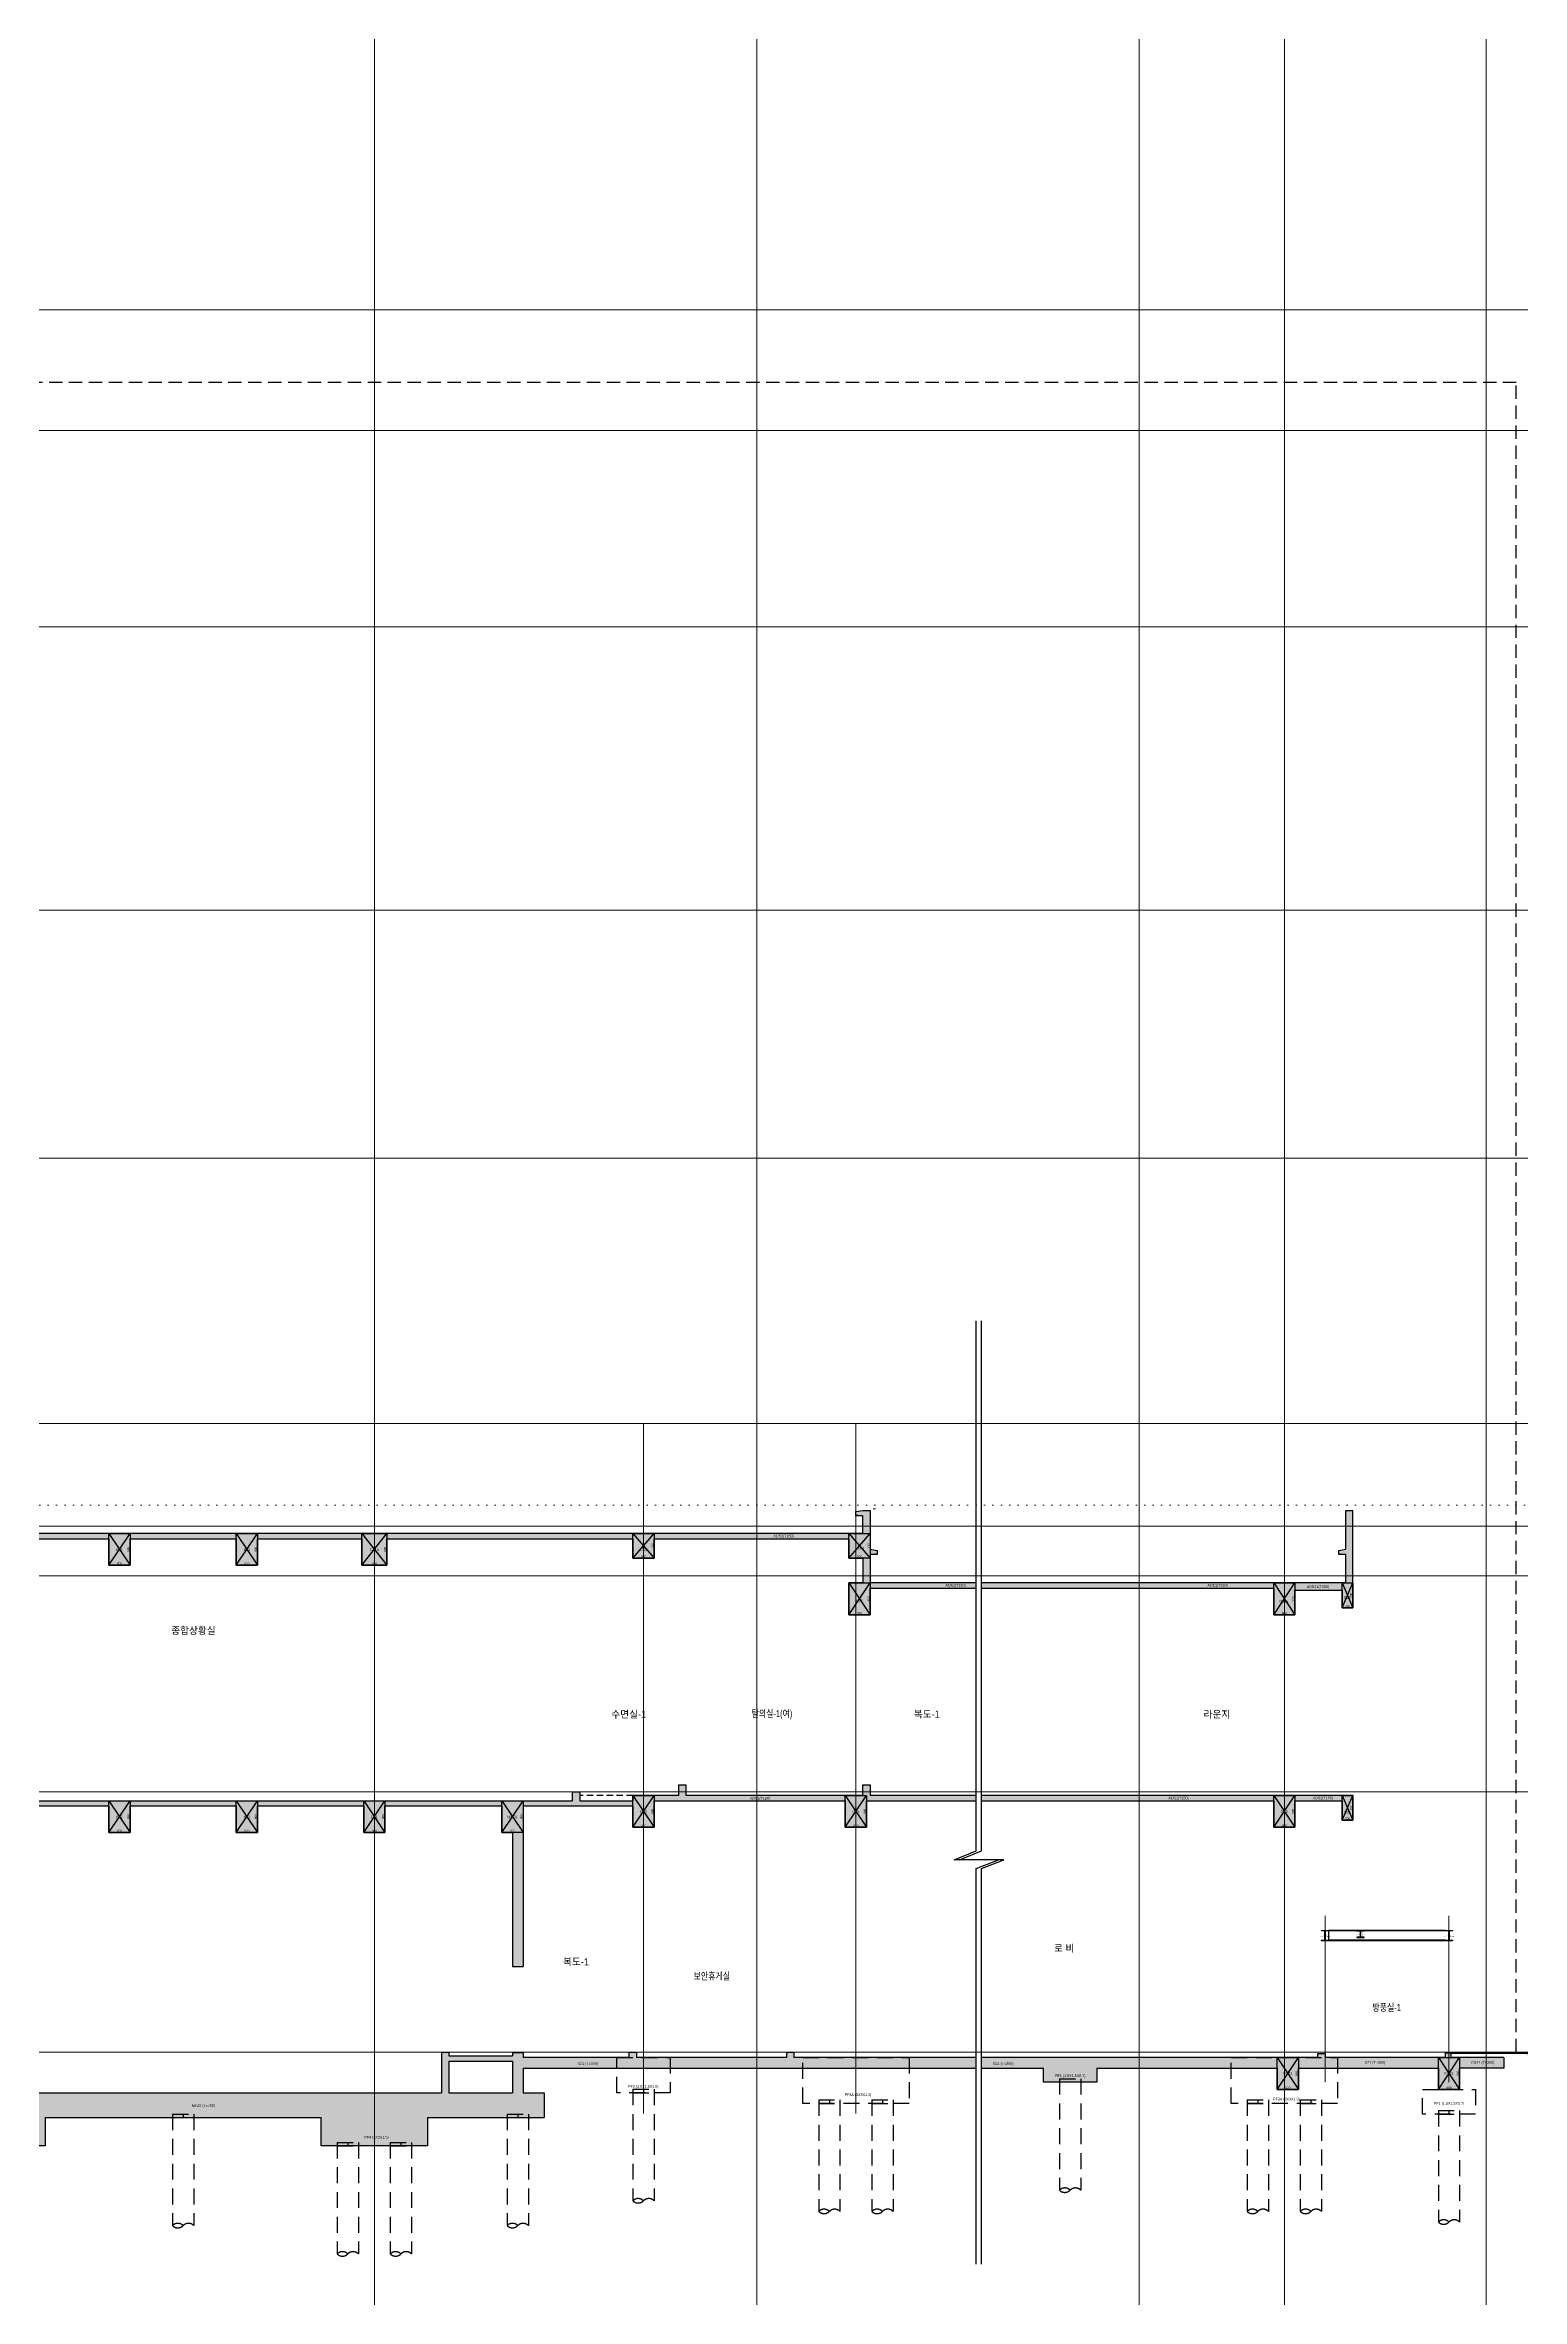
# Model space of a CAD drawing. Header units: millimetres. Extents: x 0 to 841000, y -242618 to -87908.
# Drawn here: x 539611 to 581321, y -208448 to -144799 of the extents above; entities that cross this region are included whole.
import ezdxf
from ezdxf.enums import TextEntityAlignment as Align

# ---------------------------------------------------------------- set-up
doc = ezdxf.new("R2010")
doc.units = ezdxf.units.MM
doc.header["$LTSCALE"] = 250
for name, pattern in [('DOT', [6.35, 0, -6.35]), ('H1', [1.5, 1, -0.5]), ('HID', [2.8, 1.8, -1]), ('HIDDEN', [9.525, 6.35, -3.175]), ('PHANTOM2', [31.75, 15.875, -3.175, 3.175, -3.175, 3.175, -3.175])]:
    doc.linetypes.add(name, pattern=pattern)
doc.layers.get('Defpoints').update_dxf_attribs({"color": 151})
for name, color, linetype in [('A-CON', 2, 'Continuous'), ('A-CON-HID', 4, 'HID'), ('A-SITE', 3, 'PHANTOM2'), ('A-SYM-LEAD', 4, 'Continuous'), ('BOUNDARY_추후 증축', 3, 'H1'), ('H-FIN-S', 136, 'Continuous'), ('구조SOLID', 253, 'Continuous'), ('기초', 5, 'HIDDEN'), ('철골_보', 3, 'Continuous')]:
    doc.layers.add(name, color=color, linetype=linetype)
for name, color, linetype, plot in [('AS-HIDLINE', 205, 'Continuous', False), ('NO-TEXT', 150, 'Continuous', False), ('NOPLOT', 191, 'Continuous', False)]:
    doc.layers.add(name, color=color, linetype=linetype, plot=plot)
doc.layers.add('CEN', color=1, linetype='Continuous', lineweight=9)
doc.styles.add('Gdim', font='Dotum.ttf')
doc.dimstyles.new('G-Xdim', dxfattribs={"dimscale": 30, "dimtxt": 2, "dimasz": 1, "dimexe": 1.2, "dimexo": 1.2, "dimgap": 0, "dimtad": 1, "dimdec": 1, "dimdsep": 46, "dimlunit": 6, "dimtxsty": 'Gdim', "dimcen": 1, "dimse1": 1, "dimse2": 1, "dimsd1": 1, "dimsd2": 1, "dimclrd": 1, "dimclre": 1, "dimclrt": 256, "dimadec": 0, "dimazin": 0, "dimtfac": 1, "dimtdec": 1, "dimtix": 1, "dimtmove": 2, "dimatfit": 1, "dimfxl": 2, "dimtolj": 1, "dimlwd": -1, "dimlwe": -1, "dimarcsym": 0})

# ---------------------------------------------------------------- blocks, each defined once
blk = doc.blocks.new('*D651')
at = {"layer": 'Defpoints', "color": 0, "linetype": 'Continuous', "transparency": 16777216}
for p in [(-600, -700), (0, -680), (0, -700)]:
    blk.add_point(p, dxfattribs=at)
at = {"layer": 'AS-HIDLINE', "linetype": 'Continuous', "transparency": 16777216, "insert": (-300, -650), "char_height": 60, "attachment_point": 5, "style": 'Gdim'}
blk.add_mtext('\\A1;600', dxfattribs=at)
blk = doc.blocks.new('*D652')
at = {"layer": 'Defpoints', "color": 0, "linetype": 'Continuous', "transparency": 16777216}
for p in [(0, 0), (-20, 0), (0, -700)]:
    blk.add_point(p, dxfattribs=at)
at = {"layer": 'AS-HIDLINE', "linetype": 'Continuous', "transparency": 16777216, "insert": (-50, -350), "char_height": 60, "attachment_point": 5, "rotation": 90, "style": 'Gdim'}
blk.add_mtext('\\A1;700', dxfattribs=at)
blk = doc.blocks.new('*D653')
at = {"layer": 'Defpoints', "color": 0, "linetype": 'Continuous', "transparency": 16777216}
for p in [(-300, -900), (300, -880), (300, -900)]:
    blk.add_point(p, dxfattribs=at)
at = {"layer": 'AS-HIDLINE', "linetype": 'Continuous', "transparency": 16777216, "insert": (0, -850), "char_height": 60, "attachment_point": 5, "style": 'Gdim'}
blk.add_mtext('\\A1;600', dxfattribs=at)
blk = doc.blocks.new('*D654')
at = {"layer": 'Defpoints', "color": 0, "linetype": 'Continuous', "transparency": 16777216}
for p in [(300, 0), (280, 0), (300, -900)]:
    blk.add_point(p, dxfattribs=at)
at = {"layer": 'AS-HIDLINE', "linetype": 'Continuous', "transparency": 16777216, "insert": (250, -450), "char_height": 60, "attachment_point": 5, "rotation": 90, "style": 'Gdim'}
blk.add_mtext('\\A1;900', dxfattribs=at)
blk = doc.blocks.new('*D375')
at = {"layer": 'Defpoints', "color": 0, "linetype": 'Continuous', "transparency": 16777216}
for p in [(-300, -700), (0, -680), (0, -700)]:
    blk.add_point(p, dxfattribs=at)
at = {"layer": 'AS-HIDLINE', "linetype": 'Continuous', "transparency": 16777216, "insert": (-150, -650), "char_height": 60, "attachment_point": 5, "style": 'Gdim'}
blk.add_mtext('\\A1;300', dxfattribs=at)
blk = doc.blocks.new('*D376')
at = {"layer": 'Defpoints', "color": 0, "linetype": 'Continuous', "transparency": 16777216}
for p in [(0, 0), (-20, 0), (0, -700)]:
    blk.add_point(p, dxfattribs=at)
at = {"layer": 'AS-HIDLINE', "linetype": 'Continuous', "transparency": 16777216, "insert": (-50, -350), "char_height": 60, "attachment_point": 5, "rotation": 90, "style": 'Gdim'}
blk.add_mtext('\\A1;700', dxfattribs=at)
blk = doc.blocks.new('*D655')
at = {"layer": 'Defpoints', "color": 0, "linetype": 'Continuous', "transparency": 16777216}
for p in [(-300, -700), (0, -680), (0, -700)]:
    blk.add_point(p, dxfattribs=at)
at = {"layer": 'AS-HIDLINE', "linetype": 'Continuous', "transparency": 16777216, "insert": (-150, -650), "char_height": 60, "attachment_point": 5, "style": 'Gdim'}
blk.add_mtext('\\A1;300', dxfattribs=at)
blk = doc.blocks.new('*D656')
at = {"layer": 'Defpoints', "color": 0, "linetype": 'Continuous', "transparency": 16777216}
for p in [(0, 0), (-20, 0), (0, -700)]:
    blk.add_point(p, dxfattribs=at)
at = {"layer": 'AS-HIDLINE', "linetype": 'Continuous', "transparency": 16777216, "insert": (-50, -350), "char_height": 60, "attachment_point": 5, "rotation": 90, "style": 'Gdim'}
blk.add_mtext('\\A1;700', dxfattribs=at)
blk = doc.blocks.new('*D329')
at = {"layer": 'Defpoints', "color": 0, "linetype": 'Continuous', "transparency": 16777216}
for p in [(-600, -900), (0, -880), (0, -900)]:
    blk.add_point(p, dxfattribs=at)
at = {"layer": 'AS-HIDLINE', "linetype": 'Continuous', "transparency": 16777216, "insert": (-300, -850), "char_height": 60, "attachment_point": 5, "style": 'Gdim'}
blk.add_mtext('\\A1;600', dxfattribs=at)
blk = doc.blocks.new('*D330')
at = {"layer": 'Defpoints', "color": 0, "linetype": 'Continuous', "transparency": 16777216}
for p in [(0, 0), (-20, 0), (0, -900)]:
    blk.add_point(p, dxfattribs=at)
at = {"layer": 'AS-HIDLINE', "linetype": 'Continuous', "transparency": 16777216, "insert": (-50, -450), "char_height": 60, "attachment_point": 5, "rotation": 90, "style": 'Gdim'}
blk.add_mtext('\\A1;900', dxfattribs=at)
blk = doc.blocks.new('*D637')
at = {"layer": 'Defpoints', "color": 0, "linetype": 'Continuous', "transparency": 16777216}
for p in [(-650, -900), (-50, -880), (-50, -900)]:
    blk.add_point(p, dxfattribs=at)
at = {"layer": 'AS-HIDLINE', "linetype": 'Continuous', "transparency": 16777216, "insert": (-350, -850), "char_height": 60, "attachment_point": 5, "style": 'Gdim'}
blk.add_mtext('\\A1;600', dxfattribs=at)
blk = doc.blocks.new('*D638')
at = {"layer": 'Defpoints', "color": 0, "linetype": 'Continuous', "transparency": 16777216}
for p in [(-50, 0), (-70, 0), (-50, -900)]:
    blk.add_point(p, dxfattribs=at)
at = {"layer": 'AS-HIDLINE', "linetype": 'Continuous', "transparency": 16777216, "insert": (-100, -450), "char_height": 60, "attachment_point": 5, "rotation": 90, "style": 'Gdim'}
blk.add_mtext('\\A1;900', dxfattribs=at)
blk = doc.blocks.new('*D639')
at = {"layer": 'Defpoints', "color": 0, "linetype": 'Continuous', "transparency": 16777216}
for p in [(-300, -900), (300, -880), (300, -900)]:
    blk.add_point(p, dxfattribs=at)
at = {"layer": 'AS-HIDLINE', "linetype": 'Continuous', "transparency": 16777216, "insert": (0, -850), "char_height": 60, "attachment_point": 5, "style": 'Gdim'}
blk.add_mtext('\\A1;600', dxfattribs=at)
blk = doc.blocks.new('*D640')
at = {"layer": 'Defpoints', "color": 0, "linetype": 'Continuous', "transparency": 16777216}
for p in [(300, 0), (280, 0), (300, -900)]:
    blk.add_point(p, dxfattribs=at)
at = {"layer": 'AS-HIDLINE', "linetype": 'Continuous', "transparency": 16777216, "insert": (250, -450), "char_height": 60, "attachment_point": 5, "rotation": 90, "style": 'Gdim'}
blk.add_mtext('\\A1;900', dxfattribs=at)
blk = doc.blocks.new('*D641')
at = {"layer": 'Defpoints', "color": 0, "linetype": 'Continuous', "transparency": 16777216}
for p in [(-650, -900), (-50, -880), (-50, -900)]:
    blk.add_point(p, dxfattribs=at)
at = {"layer": 'AS-HIDLINE', "linetype": 'Continuous', "transparency": 16777216, "insert": (-350, -850), "char_height": 60, "attachment_point": 5, "style": 'Gdim'}
blk.add_mtext('\\A1;600', dxfattribs=at)
blk = doc.blocks.new('*D642')
at = {"layer": 'Defpoints', "color": 0, "linetype": 'Continuous', "transparency": 16777216}
for p in [(-50, 0), (-70, 0), (-50, -900)]:
    blk.add_point(p, dxfattribs=at)
at = {"layer": 'AS-HIDLINE', "linetype": 'Continuous', "transparency": 16777216, "insert": (-100, -450), "char_height": 60, "attachment_point": 5, "rotation": 90, "style": 'Gdim'}
blk.add_mtext('\\A1;900', dxfattribs=at)
blk = doc.blocks.new('*D643')
at = {"layer": 'Defpoints', "color": 0, "linetype": 'Continuous', "transparency": 16777216}
for p in [(-600, -900), (100, -880), (100, -900)]:
    blk.add_point(p, dxfattribs=at)
at = {"layer": 'AS-HIDLINE', "linetype": 'Continuous', "transparency": 16777216, "insert": (-250, -850), "char_height": 60, "attachment_point": 5, "style": 'Gdim'}
blk.add_mtext('\\A1;700', dxfattribs=at)
blk = doc.blocks.new('*D644')
at = {"layer": 'Defpoints', "color": 0, "linetype": 'Continuous', "transparency": 16777216}
for p in [(100, 0), (80, 0), (100, -900)]:
    blk.add_point(p, dxfattribs=at)
at = {"layer": 'AS-HIDLINE', "linetype": 'Continuous', "transparency": 16777216, "insert": (50, -450), "char_height": 60, "attachment_point": 5, "rotation": 90, "style": 'Gdim'}
blk.add_mtext('\\A1;900', dxfattribs=at)
blk = doc.blocks.new('*D645')
at = {"layer": 'Defpoints', "color": 0, "linetype": 'Continuous', "transparency": 16777216}
for p in [(-600, -700), (0, -680), (0, -700)]:
    blk.add_point(p, dxfattribs=at)
at = {"layer": 'AS-HIDLINE', "linetype": 'Continuous', "transparency": 16777216, "insert": (-300, -650), "char_height": 60, "attachment_point": 5, "style": 'Gdim'}
blk.add_mtext('\\A1;600', dxfattribs=at)
blk = doc.blocks.new('*D646')
at = {"layer": 'Defpoints', "color": 0, "linetype": 'Continuous', "transparency": 16777216}
for p in [(0, 0), (-20, 0), (0, -700)]:
    blk.add_point(p, dxfattribs=at)
at = {"layer": 'AS-HIDLINE', "linetype": 'Continuous', "transparency": 16777216, "insert": (-50, -350), "char_height": 60, "attachment_point": 5, "rotation": 90, "style": 'Gdim'}
blk.add_mtext('\\A1;700', dxfattribs=at)
blk = doc.blocks.new('파일')
at = {"layer": 'NOPLOT', "linetype": 'HID'}
blk.add_line((71, 790, 0), (671, 790, 0), dxfattribs=at)
at = {"layer": 'NOPLOT'}
blk.add_line((371, 890, 0), (371, 790, 0), dxfattribs=at)
at = {"layer": '기초', "linetype": 'HID'}
for p, q in [((71, 890, 0), (671, 890, 0)), ((71, 890, 0), (71, -2258, 0)), ((671, 890, 0), (671, -2258, 0))]:
    blk.add_line(p, q, dxfattribs=at)
for centre, start, end in [((221, -2408, 0), 45, 135), ((221, -2108, 0), 225, 315), ((521, -2408, 0), 45, 135)]:
    blk.add_arc(centre, 212, start, end, dxfattribs=at)
blk = doc.blocks.new('*U145')
blk.add_lwpolyline([(-22, 12, 0.414214), (-4, 30), (-4, 264, 0.414214), (-22, 282), (-100, 282), (-100, 294), (100, 294), (100, 282), (22, 282, 0.414214), (4, 264), (4, 30, 0.414214), (22, 12), (100, 12), (100, 0), (-100, 0), (-100, 12)], format="xyb", close=True)
blk = doc.blocks.new('*U144')
blk.add_lwpolyline([(-22, 12, 0.414214), (-4, 30), (-4, 264, 0.414214), (-22, 282), (-100, 282), (-100, 294), (100, 294), (100, 282), (22, 282, 0.414214), (4, 264), (4, 30, 0.414214), (22, 12), (100, 12), (100, 0), (-100, 0), (-100, 12)], format="xyb", close=True)
blk = doc.blocks.new('*U140')
blk.add_lwpolyline([(17, 12, -0.414214), (4, 25), (4, 175, -0.414214), (17, 188), (100, 188), (100, 200), (-100, 200), (-100, 188), (-17, 188, -0.414214), (-4, 175), (-4, 25, -0.414214), (-17, 12), (-100, 12), (-100, 0), (100, 0), (100, 12)], format="xyb", close=True)
blk = doc.blocks.new('*U273')
at = {"layer": 'AS-HIDLINE', "linetype": 'Continuous'}
for p, q in [((-600, -700), (0, 0)), ((-600, 0), (0, -700))]:
    blk.add_line(p, q, dxfattribs=at)
blk.add_lwpolyline([(-600, -700), (-600, 0), (0, 0), (0, -700)], close=True, dxfattribs=at)
dim = blk.add_linear_dim(base=(-19.87, 0), p1=(0, -700), p2=(0, 0), angle=90, dimstyle='G-Xdim', override={"dimtxsty": 'Gdim'}, dxfattribs=at)
dim.commit()
dim.dimension.update_dxf_attribs({"geometry": '*D652', "text_midpoint": (-49.91, -350)})
dim = blk.add_linear_dim(base=(0, -680.06), p1=(-600, -700), p2=(0, -700), dimstyle='G-Xdim', override={"dimtxsty": 'Gdim'}, dxfattribs=at)
dim.commit()
dim.dimension.update_dxf_attribs({"geometry": '*D651', "text_midpoint": (-300, -650.02)})
blk = doc.blocks.new('*U274')
at = {"layer": 'AS-HIDLINE', "linetype": 'Continuous'}
for p, q in [((-300, -900), (300, 0)), ((-300, 0), (300, -900))]:
    blk.add_line(p, q, dxfattribs=at)
blk.add_lwpolyline([(-300, -900), (-300, 0), (300, 0), (300, -900)], close=True, dxfattribs=at)
dim = blk.add_linear_dim(base=(280.13, 0), p1=(300, -900), p2=(300, 0), angle=90, dimstyle='G-Xdim', override={"dimtxsty": 'Gdim'}, dxfattribs=at)
dim.commit()
dim.dimension.update_dxf_attribs({"geometry": '*D654', "text_midpoint": (250.09, -450)})
dim = blk.add_linear_dim(base=(300, -880.06), p1=(-300, -900), p2=(300, -900), dimstyle='G-Xdim', override={"dimtxsty": 'Gdim'}, dxfattribs=at)
dim.commit()
dim.dimension.update_dxf_attribs({"geometry": '*D653', "text_midpoint": (0, -850.02)})
blk = doc.blocks.new('*U130')
at = {"layer": 'AS-HIDLINE', "linetype": 'Continuous'}
for p, q in [((-300, -700), (0, 0)), ((-300, 0), (0, -700))]:
    blk.add_line(p, q, dxfattribs=at)
blk.add_lwpolyline([(-300, -700), (-300, 0), (0, 0), (0, -700)], close=True, dxfattribs=at)
dim = blk.add_linear_dim(base=(-19.87, 0), p1=(0, -700), p2=(0, 0), angle=90, dimstyle='G-Xdim', override={"dimtxsty": 'Gdim'}, dxfattribs=at)
dim.commit()
dim.dimension.update_dxf_attribs({"geometry": '*D376', "text_midpoint": (-49.91, -350)})
dim = blk.add_linear_dim(base=(0, -680.06), p1=(-300, -700), p2=(0, -700), dimstyle='G-Xdim', override={"dimtxsty": 'Gdim'}, dxfattribs=at)
dim.commit()
dim.dimension.update_dxf_attribs({"geometry": '*D375', "text_midpoint": (-150, -650.02)})
blk = doc.blocks.new('*U275')
at = {"layer": 'AS-HIDLINE', "linetype": 'Continuous'}
for p, q in [((-300, -700), (0, 0)), ((-300, 0), (0, -700))]:
    blk.add_line(p, q, dxfattribs=at)
blk.add_lwpolyline([(-300, -700), (-300, 0), (0, 0), (0, -700)], close=True, dxfattribs=at)
dim = blk.add_linear_dim(base=(-19.87, 0), p1=(0, -700), p2=(0, 0), angle=90, dimstyle='G-Xdim', override={"dimtxsty": 'Gdim'}, dxfattribs=at)
dim.commit()
dim.dimension.update_dxf_attribs({"geometry": '*D656', "text_midpoint": (-49.91, -350)})
dim = blk.add_linear_dim(base=(0, -680.06), p1=(-300, -700), p2=(0, -700), dimstyle='G-Xdim', override={"dimtxsty": 'Gdim'}, dxfattribs=at)
dim.commit()
dim.dimension.update_dxf_attribs({"geometry": '*D655', "text_midpoint": (-150, -650.02)})
blk = doc.blocks.new('*U107')
at = {"layer": 'AS-HIDLINE', "linetype": 'Continuous'}
for p, q in [((-600, -900), (0, 0)), ((-600, 0), (0, -900))]:
    blk.add_line(p, q, dxfattribs=at)
blk.add_lwpolyline([(-600, -900), (-600, 0), (0, 0), (0, -900)], close=True, dxfattribs=at)
dim = blk.add_linear_dim(base=(-19.87, 0), p1=(0, -900), p2=(0, 0), angle=90, dimstyle='G-Xdim', override={"dimtxsty": 'Gdim'}, dxfattribs=at)
dim.commit()
dim.dimension.update_dxf_attribs({"geometry": '*D330', "text_midpoint": (-49.91, -450)})
dim = blk.add_linear_dim(base=(0, -880.06), p1=(-600, -900), p2=(0, -900), dimstyle='G-Xdim', override={"dimtxsty": 'Gdim'}, dxfattribs=at)
dim.commit()
dim.dimension.update_dxf_attribs({"geometry": '*D329', "text_midpoint": (-300, -850.02)})
blk = doc.blocks.new('*U266')
at = {"layer": 'AS-HIDLINE', "linetype": 'Continuous'}
for p, q in [((-650, -900), (-50, 0)), ((-650, 0), (-50, -900))]:
    blk.add_line(p, q, dxfattribs=at)
blk.add_lwpolyline([(-650, -900), (-650, 0), (-50, 0), (-50, -900)], close=True, dxfattribs=at)
dim = blk.add_linear_dim(base=(-69.87, 0), p1=(-50, -900), p2=(-50, 0), angle=90, dimstyle='G-Xdim', override={"dimtxsty": 'Gdim'}, dxfattribs=at)
dim.commit()
dim.dimension.update_dxf_attribs({"geometry": '*D638', "text_midpoint": (-99.91, -450)})
dim = blk.add_linear_dim(base=(-50, -880.06), p1=(-650, -900), p2=(-50, -900), dimstyle='G-Xdim', override={"dimtxsty": 'Gdim'}, dxfattribs=at)
dim.commit()
dim.dimension.update_dxf_attribs({"geometry": '*D637', "text_midpoint": (-350, -850.02)})
blk = doc.blocks.new('*U267')
at = {"layer": 'AS-HIDLINE', "linetype": 'Continuous'}
for p, q in [((-300, -900), (300, 0)), ((-300, 0), (300, -900))]:
    blk.add_line(p, q, dxfattribs=at)
blk.add_lwpolyline([(-300, -900), (-300, 0), (300, 0), (300, -900)], close=True, dxfattribs=at)
dim = blk.add_linear_dim(base=(280.13, 0), p1=(300, -900), p2=(300, 0), angle=90, dimstyle='G-Xdim', override={"dimtxsty": 'Gdim'}, dxfattribs=at)
dim.commit()
dim.dimension.update_dxf_attribs({"geometry": '*D640', "text_midpoint": (250.09, -450)})
dim = blk.add_linear_dim(base=(300, -880.06), p1=(-300, -900), p2=(300, -900), dimstyle='G-Xdim', override={"dimtxsty": 'Gdim'}, dxfattribs=at)
dim.commit()
dim.dimension.update_dxf_attribs({"geometry": '*D639', "text_midpoint": (0, -850.02)})
blk = doc.blocks.new('*U268')
at = {"layer": 'AS-HIDLINE', "linetype": 'Continuous'}
for p, q in [((-650, -900), (-50, 0)), ((-650, 0), (-50, -900))]:
    blk.add_line(p, q, dxfattribs=at)
blk.add_lwpolyline([(-650, -900), (-650, 0), (-50, 0), (-50, -900)], close=True, dxfattribs=at)
dim = blk.add_linear_dim(base=(-69.87, 0), p1=(-50, -900), p2=(-50, 0), angle=90, dimstyle='G-Xdim', override={"dimtxsty": 'Gdim'}, dxfattribs=at)
dim.commit()
dim.dimension.update_dxf_attribs({"geometry": '*D642', "text_midpoint": (-99.91, -450)})
dim = blk.add_linear_dim(base=(-50, -880.06), p1=(-650, -900), p2=(-50, -900), dimstyle='G-Xdim', override={"dimtxsty": 'Gdim'}, dxfattribs=at)
dim.commit()
dim.dimension.update_dxf_attribs({"geometry": '*D641', "text_midpoint": (-350, -850.02)})
blk = doc.blocks.new('*U269')
at = {"layer": 'AS-HIDLINE', "linetype": 'Continuous'}
for p, q in [((-600, -900), (100, 0)), ((-600, 0), (100, -900))]:
    blk.add_line(p, q, dxfattribs=at)
blk.add_lwpolyline([(-600, -900), (-600, 0), (100, 0), (100, -900)], close=True, dxfattribs=at)
dim = blk.add_linear_dim(base=(80.13, 0), p1=(100, -900), p2=(100, 0), angle=90, dimstyle='G-Xdim', override={"dimtxsty": 'Gdim'}, dxfattribs=at)
dim.commit()
dim.dimension.update_dxf_attribs({"geometry": '*D644', "text_midpoint": (50.09, -450)})
dim = blk.add_linear_dim(base=(100, -880.06), p1=(-600, -900), p2=(100, -900), dimstyle='G-Xdim', override={"dimtxsty": 'Gdim'}, dxfattribs=at)
dim.commit()
dim.dimension.update_dxf_attribs({"geometry": '*D643', "text_midpoint": (-250, -850.02)})
blk = doc.blocks.new('*U270')
at = {"layer": 'AS-HIDLINE', "linetype": 'Continuous'}
for p, q in [((-600, -700), (0, 0)), ((-600, 0), (0, -700))]:
    blk.add_line(p, q, dxfattribs=at)
blk.add_lwpolyline([(-600, -700), (-600, 0), (0, 0), (0, -700)], close=True, dxfattribs=at)
dim = blk.add_linear_dim(base=(-19.87, 0), p1=(0, -700), p2=(0, 0), angle=90, dimstyle='G-Xdim', override={"dimtxsty": 'Gdim'}, dxfattribs=at)
dim.commit()
dim.dimension.update_dxf_attribs({"geometry": '*D646', "text_midpoint": (-49.91, -350)})
dim = blk.add_linear_dim(base=(0, -680.06), p1=(-600, -700), p2=(0, -700), dimstyle='G-Xdim', override={"dimtxsty": 'Gdim'}, dxfattribs=at)
dim.commit()
dim.dimension.update_dxf_attribs({"geometry": '*D645', "text_midpoint": (-300, -650.02)})

msp = doc.modelspace()

# ---------------------------------------------------------------- hatches: boundary and pattern name
at = {"layer": '구조SOLID'}
h = msp.add_hatch(color=253, dxfattribs=at)
h.dxf.hatch_style = 1
h.paths.add_polyline_path([(542010.662, -186979.481), (545010.662, -186979.481), (545010.662, -187729.481), (545610.662, -187729.481), (545610.662, -186979.481), (548560.662, -186979.481), (548560.662, -187729.481), (549260.662, -187729.481), (549260.662, -186979.481), (556210.662, -186979.481), (556210.662, -187529.481), (556810.662, -187529.481), (556810.662, -186979.481), (562310.662, -186979.481), (562310.662, -187529.481), (562710.662, -187529.481), (562710.662, -188229.481), (562310.662, -188229.481), (562310.662, -189129.481), (562910.662, -189129.481), (562910.662, -188379.481), (565910.661, -188379.481), (565910.661, -188229.481), (562910.662, -188229.481), (562910.662, -187429.481), (563065.662, -187429.481), (563065.662, -187414.481), (563080.662, -187414.481), (563080.662, -187429.481), (563110.662, -187429.481), (563110.662, -187309.481), (562910.662, -187279.481), (562910.662, -186179.481), (562710.662, -186179.481), (562510.662, -186209.481), (562510.662, -186329.481), (562540.662, -186329.481), (562540.662, -186314.481), (562555.662, -186314.481), (562555.662, -186329.481), (562710.662, -186329.481), (562710.662, -186829.481), (527510.662, -186829.481), (527510.662, -186979.481), (530610.662, -186979.481), (530610.662, -187729.481), (531210.662, -187729.481), (531210.662, -186979.481), (534210.662, -186979.481), (534210.662, -187729.481), (534810.662, -187729.481), (534810.662, -186979.481), (537810.662, -186979.481), (537810.662, -187729.481), (538410.662, -187729.481), (538410.662, -186979.481), (541410.662, -186979.481), (541410.662, -187729.481), (542010.662, -187729.481)])
h = msp.add_hatch(color=253, dxfattribs=at)
h.dxf.hatch_style = 1
h.paths.add_polyline_path([(574910.662, -188429.481), (576245.662, -188429.481), (576245.662, -188929.481), (576545.661, -188929.481), (576545.662, -186179.481), (576345.662, -186179.481), (576345.662, -187279.481), (576145.662, -187309.481), (576145.662, -187429.481), (576175.662, -187429.481), (576175.662, -187414.481), (576190.662, -187414.481), (576190.662, -187429.481), (576345.662, -187429.481), (576345.662, -188229.481), (566060.661, -188229.481), (566060.661, -188379.481), (574310.662, -188379.481), (574310.662, -189129.481), (574910.662, -189129.481)])
h = msp.add_hatch(color=253, dxfattribs=at)
h.dxf.hatch_style = 1
h.paths.add_polyline_path([(518010.662, -203329.481), (525810.662, -203329.481), (525810.662, -204129.481), (528810.662, -204129.481), (528810.662, -203329.481), (536610.662, -203329.481), (536610.662, -204129.481), (539610.662, -204129.481), (539610.662, -203329.481), (547410.662, -203329.481), (547410.662, -204129.481), (550410.662, -204129.481), (550410.662, -203329.481), (553710.662, -203329.481), (553710.662, -202629.481), (553110.662, -202629.481), (553110.661, -201929.481), (565910.661, -201929.481), (565910.661, -201629.481), (560760.662, -201629.481), (560760.662, -201479.481), (560560.662, -201479.481), (560560.662, -201629.481), (556310.662, -201629.481), (556310.662, -201479.481), (556110.662, -201479.481), (556110.662, -201629.481), (553110.662, -201629.481), (553110.662, -201494.481), (552810.662, -201494.481), (552810.662, -201579.481), (551010.662, -201579.481), (551010.662, -201479.481), (550810.662, -201479.481), (550810.662, -202629.481), (513110.662, -202629.481), (513110.662, -194979.481), (516210.662, -194979.481), (516210.662, -195179.481), (516810.662, -195179.481), (516810.662, -194429.481), (519810.662, -194429.481), (519810.662, -195179.481), (520410.662, -195179.481), (520410.662, -194429.481), (523410.662, -194429.481), (523410.662, -195179.481), (524010.662, -195179.481), (524010.662, -194429.481), (527010.662, -194429.481), (527010.662, -195179.481), (527610.662, -195179.481), (527610.662, -194429.481), (530610.662, -194429.481), (530610.662, -195179.481), (531210.662, -195179.481), (531210.662, -194529.481), (534210.662, -194529.481), (534210.662, -195279.481), (534810.662, -195279.481), (534810.662, -194529.481), (537810.662, -194529.481), (537810.662, -195279.481), (538410.662, -195279.481), (538410.662, -194529.481), (541410.662, -194529.481), (541410.662, -195279.481), (542010.662, -195279.481), (542010.662, -194529.481), (545010.662, -194529.481), (545010.662, -195279.481), (545610.662, -195279.481), (545610.662, -194529.481), (548610.662, -194529.481), (548610.662, -195279.481), (549210.662, -195279.481), (549210.662, -194529.481), (552510.662, -194529.481), (552510.662, -195279.481), (552810.662, -195279.481), (552810.662, -199064.481), (553110.662, -199064.481), (553110.662, -194529.481), (556210.662, -194529.481), (556210.662, -195129.481), (556810.662, -195129.481), (556810.662, -194379.481), (562210.662, -194379.481), (562210.662, -195129.481), (562810.662, -195129.481), (562810.662, -194379.481), (565910.661, -194379.481), (565910.661, -194229.481), (562910.662, -194229.481), (562910.662, -193929.481), (562710.662, -193929.481), (562710.662, -194229.481), (557710.662, -194229.481), (557710.662, -193929.481), (557510.662, -193929.481), (557510.662, -194229.481), (556210.662, -194229.481), (556210.662, -194379.481), (554710.676, -194379.481), (554710.676, -194129.48), (554510.676, -194129.481), (554510.676, -194379.481), (531210.662, -194379.481), (531210.662, -194129.481), (531010.662, -194129.481), (531010.662, -194279.481), (528010.662, -194279.481), (528010.662, -194129.481), (527810.662, -194129.481), (527810.662, -194279.481), (527610.662, -194279.481), (515360.661, -194279.481), (515360.661, -194179.481), (515210.661, -194179.481), (515210.661, -194829.481), (495710.662, -194829.481), (495710.662, -194329.481), (495865.662, -194329.481), (495865.662, -194314.481), (495910.662, -194209.481), (495710.662, -194179.481), (495710.662, -192779.481), (495510.662, -192779.481), (495510.662, -196149.481), (495760.662, -196149.481), (495760.662, -195729.481), (496110.662, -195729.481), (496110.662, -194979.481), (498460.662, -194979.481), (498460.662, -195729.481), (499060.662, -195729.481), (499060.662, -194979.481), (501430.532, -194979.481), (501430.532, -195729.481), (502030.532, -195729.481), (502030.532, -194979.481), (505410.662, -194979.481), (505410.662, -195729.481), (506010.662, -195729.481), (506010.662, -194979.481), (509010.662, -194979.481), (509010.662, -195729.481), (509610.662, -195729.481), (509610.662, -194979.481), (512510.662, -194979.481), (512510.662, -195729.481), (512810.662, -195729.481), (512810.662, -201629.481), (507960.662, -201629.481), (507960.662, -201479.481), (507810.662, -201479.481), (507810.662, -202429.481), (495160.662, -202429.481), (495160.662, -203429.481), (496660.662, -203429.481), (496660.662, -203129.481), (504960.662, -203129.481), (504960.662, -203429.481), (506460.662, -203429.481), (506460.662, -203129.481), (508710.662, -203129.481), (508710.662, -202429.481), (508110.662, -202429.481), (508110.662, -201929.481), (512810.662, -201929.481), (512810.662, -202629.481), (512210.662, -202629.481), (512210.662, -203329.481), (515010.662, -203329.481), (515010.662, -204129.481), (518010.662, -204129.481)])
h.paths.add_polyline_path([(516210.662, -194829.481), (515360.661, -194829.481), (515360.661, -194429.481), (516210.662, -194429.481)], flags=16)
h.paths.add_polyline_path([(551010.662, -202629.481), (551010.662, -201729.481), (552810.662, -201729.481), (552810.662, -202629.481)], flags=16)
h = msp.add_hatch(color=253, dxfattribs=at)
h.dxf.hatch_style = 1
h.paths.add_polyline_path([(574910.662, -194379.481), (576245.662, -194379.481), (576245.662, -194929.481), (576545.662, -194929.481), (576545.662, -194229.481), (566060.661, -194229.481), (566060.661, -194379.481), (574310.662, -194379.481), (574310.662, -195129.481), (574910.662, -195129.481)])
h = msp.add_hatch(color=253, dxfattribs=at)
h.dxf.hatch_style = 1
h.paths.add_polyline_path([(569310.662, -201929.481), (574410.662, -201929.481), (574410.662, -202529.481), (575010.662, -202529.481), (575010.662, -201929.481), (578960.662, -201929.481), (578960.662, -202529.481), (579560.662, -202529.481), (579560.662, -201929.481), (580810.662, -201929.481), (580810.662, -201629.481), (579310.662, -201629.481), (579310.662, -201494.481), (579160.662, -201494.481), (579160.662, -201629.481), (575760.662, -201629.481), (575760.662, -201519.481), (575560.662, -201519.481), (575560.662, -201629.481), (566060.661, -201629.481), (566060.661, -201929.481), (567810.662, -201929.481), (567810.662, -202329.481), (569310.662, -202329.481)])

# ---------------------------------------------------------------- linework, layer by layer
at = {"layer": 'A-CON'}
for p, q in [((576545.661, -188929.481), (576545.662, -186179.481)), ((562710.662, -186829.481), (527110.662, -186829.481)), ((538410.662, -186979.481), (541410.662, -186979.481)), ((541410.662, -186979.481), (541410.662, -187729.481)), ((542010.662, -187729.481), (542010.662, -186979.481)), ((542010.662, -186979.481), (545010.662, -186979.481)), ((545010.662, -186979.481), (545010.662, -187729.481)), ((545610.662, -187729.481), (545610.662, -186979.481)), ((545610.662, -186979.481), (548560.662, -186979.481)), ((548560.662, -186979.481), (548560.662, -187729.481)), ((549260.662, -187729.481), (549260.662, -186979.481)), ((549260.662, -186979.481), (556210.662, -186979.481)), ((556210.662, -186979.481), (556210.662, -187529.481)), ((556810.662, -187529.481), (556810.662, -186979.481)), ((556810.662, -186979.481), (562310.662, -186979.481)), ((562310.662, -186979.481), (562310.662, -187529.481)), ((541410.662, -187729.481), (542010.662, -187729.481)), ((545010.662, -187729.481), (545610.662, -187729.481)), ((548560.662, -187729.481), (549260.662, -187729.481)), ((556210.662, -187529.481), (556810.662, -187529.481)), ((562310.662, -187529.481), (562710.662, -187529.481)), ((562710.662, -187529.481), (562710.662, -188229.481)), ((562710.662, -188229.481), (562310.662, -188229.481)), ((562310.662, -188229.481), (562310.662, -189129.481)), ((565910.661, -188229.481), (562910.662, -188229.481)), ((562910.662, -189129.481), (562910.662, -188379.481)), ((562910.662, -188379.481), (565910.661, -188379.481)), ((576345.662, -188229.481), (566060.661, -188229.481)), ((566060.661, -188379.481), (574310.662, -188379.481)), ((574310.662, -188379.481), (574310.662, -189129.481)), ((574910.662, -189129.481), (574910.662, -188429.481)), ((574910.662, -188429.481), (576245.662, -188429.481)), ((576245.662, -188429.481), (576245.662, -188929.481)), ((576245.662, -188929.481), (576545.661, -188929.481)), ((562310.662, -189129.481), (562910.662, -189129.481)), ((574310.662, -189129.481), (574910.662, -189129.481)), ((554510.676, -194129.481), (554710.676, -194129.48)), ((554510.676, -194379.481), (554510.676, -194129.481)), ((554710.676, -194129.48), (554710.676, -194379.481)), ((557510.662, -194229.481), (557510.662, -193929.481)), ((557510.662, -193929.481), (557710.662, -193929.481)), ((557710.662, -193929.481), (557710.662, -194229.481)), ((562710.662, -194229.481), (562710.662, -193929.481)), ((562710.662, -193929.481), (562910.662, -193929.481)), ((562910.662, -193929.481), (562910.662, -194229.481)), ((531210.662, -194379.481), (554510.676, -194379.481)), ((541410.662, -194529.481), (538410.662, -194529.481)), ((541410.662, -194529.481), (541410.662, -195279.481)), ((545010.662, -194529.481), (542010.662, -194529.481)), ((542010.662, -195279.481), (542010.662, -194529.481)), ((545010.662, -194529.481), (545010.662, -195279.481)), ((548610.662, -194529.481), (545610.662, -194529.481)), ((545610.662, -195279.481), (545610.662, -194529.481)), ((548610.662, -194529.481), (548610.662, -195279.481)), ((552510.662, -194529.481), (549210.662, -194529.481)), ((549210.662, -195279.481), (549210.662, -194529.481)), ((552510.662, -194529.481), (552510.662, -195279.481)), ((553110.662, -194529.481), (553110.662, -199064.481)), ((556210.662, -194529.481), (553110.662, -194529.481)), ((554710.676, -194379.481), (556210.662, -194379.481)), ((557510.662, -194229.481), (556210.662, -194229.481)), ((556210.662, -194229.481), (556210.662, -194379.481)), ((556210.662, -194529.481), (556210.662, -195129.481)), ((556810.662, -194379.481), (562210.662, -194379.481)), ((556810.662, -195129.481), (556810.662, -194379.481)), ((562710.662, -194229.481), (557710.662, -194229.481)), ((562210.662, -194379.481), (562210.662, -195129.481)), ((562810.662, -194379.481), (565910.661, -194379.481)), ((562810.662, -195129.481), (562810.662, -194379.481)), ((565910.661, -194229.481), (562910.662, -194229.481)), ((576545.662, -194229.481), (566060.661, -194229.481)), ((566060.661, -194379.481), (574310.662, -194379.481)), ((574310.662, -194379.481), (574310.662, -195129.481)), ((574910.662, -194379.481), (576245.662, -194379.481)), ((574910.662, -195129.481), (574910.662, -194379.481)), ((576245.662, -194379.481), (576245.662, -194929.481)), ((576545.662, -194929.481), (576545.662, -194229.481)), ((541410.662, -195279.481), (542010.662, -195279.481)), ((545010.662, -195279.481), (545610.662, -195279.481)), ((548610.662, -195279.481), (549210.662, -195279.481)), ((552510.662, -195279.481), (552810.662, -195279.481)), ((552810.662, -195279.481), (552810.662, -199064.481)), ((556210.662, -195129.481), (556810.662, -195129.481)), ((562210.662, -195129.481), (562810.662, -195129.481)), ((574310.662, -195129.481), (574910.662, -195129.481)), ((576245.662, -194929.481), (576545.662, -194929.481)), ((552810.662, -199064.481), (553110.662, -199064.481)), ((550810.662, -201479.481), (551010.662, -201479.481)), ((550810.662, -201479.481), (550810.662, -202629.481)), ((551010.662, -201479.481), (551010.662, -201579.481)), ((551010.662, -201579.481), (552810.662, -201579.481)), ((551010.662, -201729.481), (552810.662, -201729.481)), ((551010.662, -201729.481), (551010.662, -202629.481)), ((553110.662, -201494.481), (552810.662, -201494.481)), ((552810.662, -201494.481), (552810.662, -201579.481)), ((552810.662, -201729.481), (552810.662, -202629.481)), ((553110.662, -201494.481), (553110.662, -201629.481)), ((556110.662, -201629.481), (553110.662, -201629.481)), ((556110.662, -201629.481), (556110.662, -201479.481)), ((556110.662, -201479.481), (556310.662, -201479.481)), ((556310.662, -201479.481), (556310.662, -201629.481)), ((560560.662, -201629.481), (556310.662, -201629.481)), ((560560.662, -201629.481), (560560.662, -201479.481)), ((560560.662, -201479.481), (560760.662, -201479.481)), ((560760.662, -201479.481), (560760.662, -201629.481)), ((565910.661, -201629.481), (560760.662, -201629.481)), ((575560.662, -201629.481, 0), (566060.661, -201629.481)), ((579160.662, -201629.481), (575760.662, -201629.481, 0)), ((580810.662, -201629.481), (579310.662, -201629.481)), ((580810.662, -201629.481, 0), (580810.662, -201929.481, 0)), ((553110.661, -201929.481), (565910.661, -201929.481)), ((553110.661, -201929.481), (553110.662, -202629.481)), ((566060.661, -201929.481), (567810.662, -201929.481)), ((569310.662, -201929.481), (574410.662, -201929.481)), ((574410.662, -201929.481), (574410.662, -202529.481)), ((575010.662, -201929.481), (578960.662, -201929.481)), ((575010.662, -202529.481), (575010.662, -201929.481)), ((578960.662, -201929.481, 0), (578960.662, -202529.481, 0)), ((579560.662, -202529.481, 0), (579560.662, -201929.481, 0)), ((580810.662, -201929.481, 0), (579560.662, -201929.481)), ((513110.662, -202629.481), (550810.662, -202629.481)), ((551010.662, -202629.481), (552810.662, -202629.481)), ((553110.662, -202629.481), (553710.662, -202629.481)), ((553710.662, -202629.481), (553710.662, -203329.481)), ((574410.662, -202529.481), (575010.662, -202529.481)), ((578960.662, -202529.481, 0), (579560.662, -202529.481, 0)), ((539610.662, -203329.481), (539610.662, -204129.481)), ((539610.662, -203329.481), (547410.662, -203329.481)), ((547410.662, -204129.481), (547410.662, -203329.481)), ((550410.662, -203329.481), (550410.662, -204129.481)), ((550410.662, -203329.481), (553710.662, -203329.481)), ((539610.662, -204129.481), (536610.662, -204129.481)), ((550410.662, -204129.481), (547410.662, -204129.481))]:
    msp.add_line(p, q, dxfattribs=at)
for points in [[(562710.662, -186829.481), (562710.662, -186329.481), (562555.662, -186329.481), (562555.662, -186314.481), (562540.662, -186314.481), (562540.662, -186329.481), (562510.662, -186329.481), (562510.662, -186209.481), (562710.662, -186179.481), (562910.662, -186179.481), (562910.662, -187279.481), (563110.662, -187309.481), (563110.662, -187429.481), (563080.662, -187429.481), (563080.662, -187414.481), (563065.662, -187414.481), (563065.662, -187429.481), (562910.662, -187429.481), (562910.662, -188229.481)], [(569310.662, -201929.481), (569310.662, -202329.481), (567810.662, -202329.481), (567810.662, -201929.481)]]:
    msp.add_lwpolyline(points, dxfattribs=at)
at = {"layer": 'A-CON', "elevation": 0}
for points in [[(576345.662, -188229.481), (576345.662, -187429.481), (576190.662, -187429.481), (576190.662, -187414.481), (576175.662, -187414.481), (576175.662, -187429.481), (576145.662, -187429.481), (576145.662, -187309.481), (576345.662, -187279.481), (576345.662, -186179.481), (576545.662, -186179.481)], [(575560.662, -201629.481), (575560.662, -201519.481), (575760.662, -201519.481), (575760.662, -201629.481)], [(579160.662, -201629.481), (579160.662, -201494.481), (579310.662, -201494.481), (579310.662, -201629.481)]]:
    msp.add_lwpolyline(points, dxfattribs=at)
at = {"layer": 'A-CON-HID', "linetype": 'HID', "ltscale": 0.4}
msp.add_lwpolyline([(556210.662, -194229.481), (554710.676, -194229.481), (554710.676, -194379.481), (556210.662, -194379.481)], close=True, dxfattribs=at)
at = {"layer": 'A-SITE', "linetype": 'Continuous', "elevation": 0}
for points in [[(579310.662, -201479.481), (581310.662, -201479.481), (583110.662, -201579.481), (591132.154, -201579.481)], [(579318.662, -201509.481), (581309.829, -201509.481), (583109.829, -201609.481), (591132.154, -201609.481)]]:
    msp.add_lwpolyline(points, dxfattribs=at)
at = {"layer": 'A-SYM-LEAD', "elevation": 0}
for points in [[(565910.661, -207470.042), (565910.661, -196297.658), (566535.661, -196047.658), (565285.661, -196047.658), (565910.661, -195797.658), (565910.661, -180822.183)], [(566060.661, -207470.042), (566060.661, -196297.658), (566685.661, -196047.658), (565435.661, -196047.658), (566060.661, -195797.658), (566060.661, -180822.183)]]:
    msp.add_lwpolyline(points, dxfattribs=at)
at = {"layer": 'BOUNDARY_추후 증축', "ltscale": 1.5, "elevation": 0}
msp.add_lwpolyline([(581160.662, -201479.481), (581160.662, -154329.477), (495060.662, -154329.477), (495060.662, -202380.672)], dxfattribs=at)
at = {"layer": 'CEN'}
for p, q in [((548910.662, -131412.587), (548910.662, -213173.996)), ((559710.662, -131412.587), (559710.662, -213173.996)), ((570510.662, -131412.587), (570510.662, -213173.996)), ((574610.662, -131412.587), (574610.662, -213173.996)), ((580310.662, -131412.587), (580310.662, -213173.996)), ((489910.662, -152279.481), (591132.154, -152279.481)), ((489910.662, -155679.481), (591132.154, -155679.481)), ((489910.662, -161229.481), (591132.154, -161229.481)), ((489910.662, -169229.481), (591132.154, -169229.481)), ((489910.662, -176229.481), (591132.154, -176229.481)), ((489910.662, -183729.481), (591132.154, -183729.481)), ((556510.662, -183729.481), (556510.662, -203211.942)), ((562510.662, -183729.481), (562510.662, -203211.942)), ((563060.662, -186136.936), (563002.235, -186136.936)), ((489910.662, -186629.481), (591132.154, -186629.481)), ((489910.662, -188029.481), (591132.154, -188029.481)), ((489910.662, -194129.481), (591132.154, -194129.481)), ((575760.662, -197631.735), (575760.662, -202329.5)), ((579260.662, -197631.735), (579260.662, -202329.5)), ((489910.662, -201479.481), (591132.154, -201479.481))]:
    msp.add_line(p, q, dxfattribs=at)
at = {"layer": 'CEN', "color": 11, "linetype": 'DOT', "ltscale": 0.15}
msp.add_line((489910.662, -186029.481), (591132.154, -186029.481), dxfattribs=at)
at = {"layer": 'H-FIN-S'}
for p, q in [((579160.662, -198039.481), (575860.662, -198039.481)), ((579160.662, -198051.481), (575860.662, -198051.481)), ((575860.662, -198051.481), (575860.662, -198327.481)), ((579160.662, -198321.481), (575860.662, -198321.481)), ((579160.662, -198333.481), (575860.662, -198333.481))]:
    msp.add_line(p, q, dxfattribs=at)
at = {"layer": '구조SOLID'}
for p, q in [((565910.661, -188379.481), (565910.661, -188229.481)), ((566060.661, -188379.481), (566060.661, -188229.481)), ((565910.661, -194379.481), (565910.661, -194229.481)), ((566060.661, -194379.481), (566060.661, -194229.481)), ((565910.661, -201929.481), (565910.661, -201629.481)), ((566060.661, -201929.481), (566060.661, -201629.481))]:
    msp.add_line(p, q, dxfattribs=at)
at = {"layer": '기초', "linetype": 'HID'}
for p, q in [((568260.662, -202229.481), (568860.662, -202229.481)), ((568260.662, -202229.481), (568260.662, -205377.096)), ((568860.662, -202229.481), (568860.662, -205377.096))]:
    msp.add_line(p, q, dxfattribs=at)
for points in [[(555760.662, -201629.481), (557260.662, -201629.481), (557260.662, -202629.481), (555760.662, -202629.481)], [(573110.662, -201629.481), (576110.662, -201629.481), (576110.662, -202929.481), (573110.662, -202929.481)]]:
    msp.add_lwpolyline(points, close=True, dxfattribs=at)
at = {"layer": '기초', "linetype": 'HID', "elevation": 0}
for points in [[(561010.662, -201629.481), (564010.662, -201629.481), (564010.662, -202929.481), (561010.662, -202929.481)], [(578510.662, -202529.481), (580010.662, -202529.481), (580010.662, -203229.481), (578510.662, -203229.481)]]:
    msp.add_lwpolyline(points, close=True, dxfattribs=at)
at = {"layer": '기초', "linetype": 'HID'}
for centre, start, end in [((568410.662, -205527.096), 45, 135), ((568410.662, -205227.096), 225, 315), ((568710.662, -205527.096), 45, 135)]:
    msp.add_arc(centre, 212.132, start, end, dxfattribs=at)

# ---------------------------------------------------------------- block references
at = {"layer": 'AS-HIDLINE', "linetype": 'Continuous'}
for name, p in [('*U107', (542010.662, -186829.481)), ('*U107', (545610.662, -186829.481)), ('*U269', (549160.662, -186829.481)), ('*U270', (556810.662, -186829.481)), ('*U273', (562910.662, -186829.481)), ('*U107', (562910.662, -188229.481)), ('*U107', (574910.662, -188229.481)), ('*U275', (576545.662, -188229.481)), ('*U107', (542010.662, -194379.481)), ('*U107', (545610.662, -194379.481)), ('*U107', (549210.662, -194379.481)), ('*U107', (553110.662, -194379.481)), ('*U268', (556860.662, -194229.481)), ('*U266', (562860.662, -194229.481)), ('*U107', (574910.662, -194229.481)), ('*U130', (576545.662, -194229.481)), ('*U267', (574710.662, -201629.481)), ('*U274', (579260.662, -201629.481, 0))]:
    msp.add_blockref(name, p, dxfattribs=at)
at = {"layer": '기초'}
for p in [(556139.737, -203419.145, 0), (561389.737, -203719.145, 0), (562889.737, -203719.145, 0), (573489.737, -203719.145, 0), (574989.737, -203719.145, 0), (543139.737, -204119.145, 0), (552589.737, -204119.145, 0), (578889.737, -204019.145, 0), (547789.737, -204919.145, 0), (549289.737, -204919.145, 0)]:
    msp.add_blockref('파일', p, dxfattribs=at)
at = {"layer": '철골_보', "ltscale": 10, "rotation": 180}
for name, p in [('*U145', (575760.662, -198039.481)), ('*U140', (576760.662, -198039.481)), ('*U144', (579260.662, -198039.481))]:
    msp.add_blockref(name, p, dxfattribs=at)

# ---------------------------------------------------------------- texts
at = {"layer": 'AS-HIDLINE', "linetype": 'Continuous', "style": 'Gdim'}
for s, p in [('ADS2(T150)', (560469.668, -186901.281)), ('B21', (541709.236, -187284.663)), ('B21', (545309.236, -187284.663)), ('G21a', (548909.236, -187284.663)), ('G33', (556509.236, -187284.663)), ('G33', (562635.082, -187245.894)), ('G32', (562611.124, -188733.755)), ('B31', (576390.829, -188646.785)), ('G33', (556509.236, -194684.663)), ('ADS1(T150)', (559802.3, -194309.178)), ('G33', (562509.236, -194684.663)), ('ADS1(T150)', (571623.692, -194303.241)), ('G32', (574609.236, -194684.663)), ('ADS1(T150)', (575696.097, -194299.76)), ('B21', (541709.236, -194834.663)), ('B21', (545309.236, -194834.663)), ('G21', (548909.236, -194834.663)), ('WG31', (552809.236, -194834.663)), ('S21 (T=300)', (554936.944, -201800.056)), ('S21 (T=300)', (566672.537, -201800.056)), ('S21 (T=300)', (577169.628, -201770.896)), ('CS21 (T=300)', (580216.976, -201770.896)), ('PF1 (1.5X1.5X0.7)', (568564.666, -202146.123)), ('FG21', (574709.236, -202077.653)), ('FG21', (579259.236, -202077.653, 0)), ('MF22 (T=700)', (544082.615, -202986.509)), ('PF2 (3.0X1.5X1.0)', (556505.554, -202446.123)), ('PF3A (3X3X1.3)', (562570.66, -202681.38)), ('PF3A (3X3X1.3)', (574670.66, -202804.588)), ('PF1 (1.5X1.5X0.7)', (579264.666, -202924.87, 0)), ('PF4 (3X3X1.5)', (548970.66, -203881.38))]:
    msp.add_text(s, height=75, dxfattribs=at).set_placement(p, align=Align.MIDDLE_CENTER)
at = {"layer": 'AS-HIDLINE', "color": 1, "linetype": 'Continuous', "style": 'Gdim'}
for s, p in [('ADS1(T150)', (565326.933, -188296.682)), ('ADS1(T150)', (572726.559, -188296.682)), ('ADS11(T200)', (575560.631, -188333.717)), ('G32e', (574597.132, -188746.785)), ('B31', (576394.236, -194704.712))]:
    msp.add_text(s, height=75, dxfattribs=at).set_placement(p, align=Align.MIDDLE_CENTER)
at = {"layer": 'Defpoints', "style": 'Gdim'}
for s, p in [('H-294X200X8X12', (575764.753, -198212.733)), ('SG21', (575764.753, -198164.319)), ('H-200×200×8×12', (576746.417, -198168.672)), ('SB22', (576771.417, -198120.258)), ('H-294X200X8X12', (579264.753, -198212.733)), ('SG21', (579264.753, -198164.319))]:
    msp.add_text(s, height=25, dxfattribs=at).set_placement(p, align=Align.MIDDLE)
at = {"layer": 'NO-TEXT', "style": 'Gdim'}
for s, p in [('종합상황실', (543801.474, -189566.943)), ('수면실-1', (556097.44, -191931.647)), ('복도-1', (564513.525, -191931.647)), ('라운지', (572706.349, -191931.647)), ('로 비', (568393.863, -198539.83)), ('복도-1', (554606.908, -198924.361))]:
    msp.add_text(s, height=200, dxfattribs=at).set_placement(p, align=Align.MIDDLE)
at = {"layer": 'NO-TEXT', "style": 'Gdim', "width": 0.8}
for s, p in [('탈의실-1(여)', (560139.797, -191931.647)), ('보안휴게실', (558441.826, -199327.066)), ('방풍실-1', (577499.737, -200212.09))]:
    msp.add_text(s, height=200, dxfattribs=at).set_placement(p, align=Align.MIDDLE)

doc.saveas('drawing.dxf')
